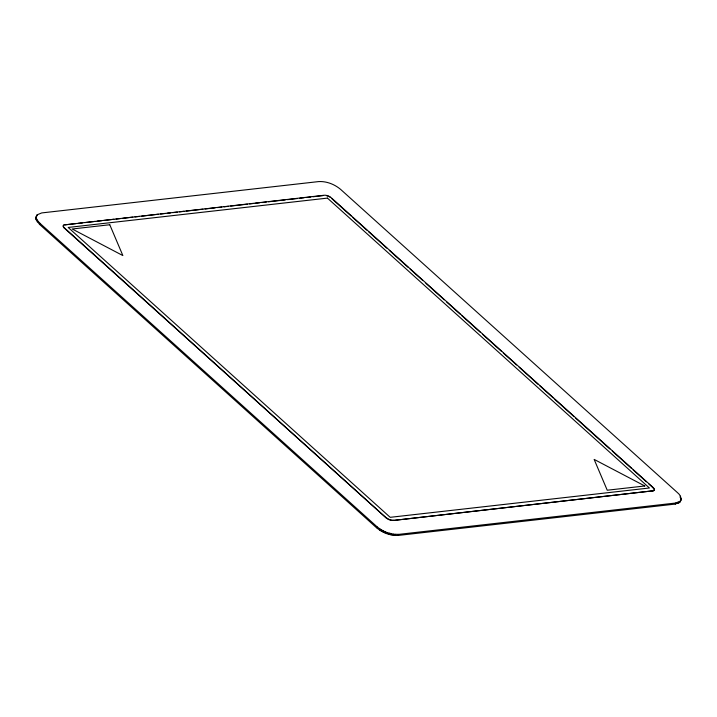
<?xml version="1.0" encoding="UTF-8"?>
<svg xmlns="http://www.w3.org/2000/svg" width="717" height="717" viewBox="0 0 717 717"><rect width="100%" height="100%" fill="white"/><g stroke="black" fill="none" stroke-linecap="round" stroke-linejoin="round"><path stroke-width="1.08" d="M35.85 218.568L37.159 214.804L41.729 212.922L318.626 181.589C326.549 181.123 334.463 184.269 340.503 189.288L677.484 492.651C680.397 494.873 682.485 499.023 679.841 502.196L675.271 504.078L398.374 535.411C390.451 535.877 382.537 532.731 376.497 527.712L39.516 224.349L36.083 219.644L36.298 216.516L37.159 214.804M679.841 502.196L680.702 500.484M35.886 217.565L36.594 215.611M36.083 219.644L36.271 217.52M36.576 220.782L36.988 219.743L36.495 218.604M37.32 221.956L37.741 220.917L36.988 219.743M39.516 224.349L39.937 223.301L37.741 220.917M64.037 225.048A5.225 2.321 21.8 0 0 64.333 228.131L386.329 518.015A5.225 2.321 21.8 0 0 393.274 520.461L652.622 490.858A5.225 2.321 21.8 0 0 653.187 487.56L331.191 197.686A5.225 2.321 21.8 0 0 324.245 195.239L64.897 224.842L76.029 223.579M64.351 228.149L64.431 227.872A5.225 2.321 21.8 0 1 65.005 224.582M376.497 527.712L376.918 526.672L39.937 223.301M379.499 530.006L379.92 528.967L376.918 526.672M386.329 518.015L64.431 227.872M381.238 531.073L381.659 530.024L379.92 528.967M383.102 532.05L383.523 531.01L381.659 530.024M385.056 532.937L385.468 531.897L383.523 531.01M387.063 533.717L387.476 532.668L393.499 534.192L398.786 534.371L675.692 503.029L680.263 501.156M393.274 520.461L652.622 490.858M389.089 534.362L389.51 533.314M391.106 534.873L391.527 533.833M393.077 535.24L393.499 534.192M394.968 535.456L395.381 534.407M398.374 535.411L398.786 534.371M652.515 491.118A5.225 2.321 21.8 0 0 653.088 487.82L653.187 487.56M675.271 504.078L675.692 503.029M680.012 497.257L680.424 496.218M677.995 503.424L678.407 502.375M679.035 502.877L679.456 501.828M680.729 499.48L681.15 498.432M680.406 501.389L681.114 499.435M78.252 223.328L82.706 222.826M84.929 222.575L94.94 221.436M97.162 221.186L101.617 220.684M103.84 220.433L113.86 219.294M116.082 219.043L120.528 218.542M122.759 218.291L132.77 217.161M134.993 216.901L139.448 216.4M141.67 216.149L158.358 214.258M160.59 214.007L165.035 213.505M167.258 213.254L170.601 212.877M172.824 212.626L177.278 212.124M179.501 211.874L183.955 211.363M186.178 211.112L202.866 209.221M205.089 208.97L215.109 207.84M217.332 207.589L221.786 207.088M224.009 206.837L228.454 206.326M230.686 206.075L247.374 204.184M249.597 203.933L252.94 203.556M255.162 203.305L259.608 202.803M261.839 202.553L266.285 202.051M268.517 201.8L285.205 199.909M287.427 199.658L297.438 198.519M299.67 198.268L304.116 197.767M306.347 197.516L310.793 197.014M313.015 196.763L323.035 195.624M385.468 531.897L387.476 532.668M331.917 198.69L351.061 215.925M352.719 217.421L366.871 230.157M368.529 231.654L386.839 248.127M389.331 250.376L408.466 267.602M410.133 269.099L422.609 280.338M425.943 283.332L444.244 299.814M446.745 302.063L460.054 314.046M461.721 315.543L480.023 332.025M482.523 334.274L501.658 351.5M503.316 352.997L516.634 364.98M519.126 367.229L538.27 384.455M539.928 385.952L553.246 397.935M554.904 399.441L574.039 416.667M575.706 418.163L609.817 448.878M612.318 451.118L631.453 468.344M633.12 469.85L646.429 481.833M648.93 484.083L653.088 487.82M393.373 520.201A5.225 2.321 21.8 0 1 386.436 517.755M326.45 195.669A5.225 2.321 21.8 0 1 330.134 197.22M327.436 198.107L68.187 227.45L390.191 517.324L649.432 487.99L327.436 198.107M109.773 224.744L72.211 228.992L122.867 255.566L109.773 224.744M644.798 485.974L607.236 490.222L594.142 459.4L644.798 485.974"/></g></svg>
